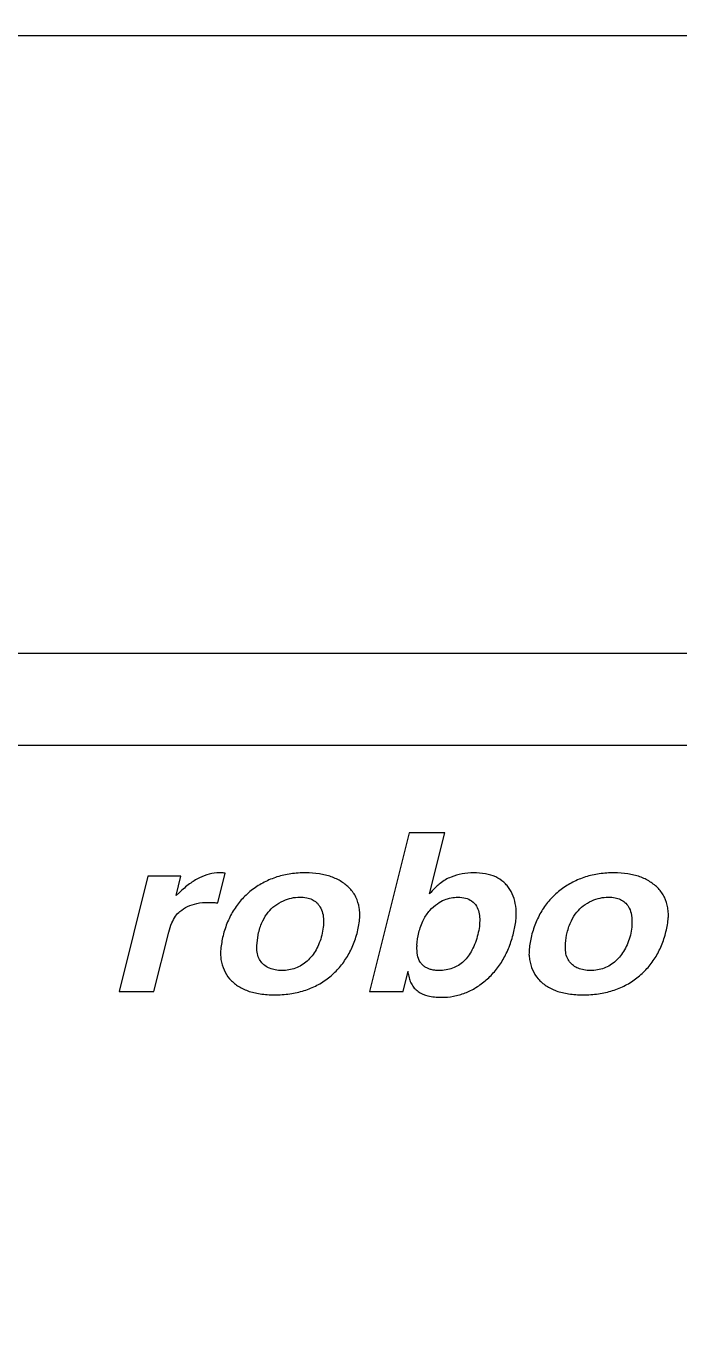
# Model space of a CAD drawing. Extents: x 230 to 4050, y 0 to 2754.
# Drawn here: x 684.4 to 740.7, y 2313.4 to 2425.4 of the extents above; entities that cross this region are included whole.
import ezdxf

# ---------------------------------------------------------------- set-up
doc = ezdxf.new("R2010")
doc.units = 0
doc.layers.get('0').update_dxf_attribs({"linetype": 'CONTINUOUS'})
doc.layers.add('SUNPOU', color=7, linetype='CONTINUOUS')
doc.styles.get("Standard").update_dxf_attribs({"font": 'SIMPLEX.shx', "bigfont": 'extfont.shx'})
doc.dimstyles.get("Standard").update_dxf_attribs({"dimscale": 10, "dimtxt": 2, "dimasz": 3, "dimexe": 1, "dimexo": 1, "dimgap": 0.6, "dimtad": 3, "dimdec": 0, "dimzin": 0, "dimdsep": 46, "dimtxsty": 'STANDARD', "dimblk1": 'OPEN', "dimblk2": 'OPEN', "dimsah": 1, "dimcen": 1.5, "dimadec": 0, "dimazin": 0, "dimtfac": 1, "dimtdec": 0, "dimtmove": 0, "dimatfit": 0, "dimldrblk": 'DOTSMALL', "dimfxl": 1, "dimtvp": 1, "dimtolj": 1, "dimtzin": 0, "dimarcsym": 0})

# ---------------------------------------------------------------- blocks, each defined once
blk = doc.blocks.new('_DotSmall')
at = {"color": 0, "linetype": 'ByBlock', "const_width": 0.5}
blk.add_lwpolyline([(-0.0625, 0, 1), (0.0625, 0, 1)], format="xyb", close=True, dxfattribs=at)
blk = doc.blocks.new('_OPEN')
at = {"color": 0, "linetype": 'ByBlock'}
for p, q in [((-1, 0.1667), (0, 0)), ((0, 0), (-1, -0.1667)), ((0, 0), (-1, 0))]:
    blk.add_line(p, q, dxfattribs=at)

msp = doc.modelspace()

# ---------------------------------------------------------------- linework, layer by layer
at = {"color": 2}
for p, q in [((637.14, 2424.61), (888.49, 2424.61)), ((891, 2371.29), (634.63, 2371.29)), ((641.5, 2363.37), (884.12, 2363.37)), ((717.44, 2355.82), (714.03, 2342.14)), ((720.5, 2355.82), (717.44, 2355.82)), ((719.18, 2350.56), (720.5, 2355.82)), ((694.91, 2352.07), (692.43, 2342.14)), ((697.76, 2352.07), (694.91, 2352.07)), ((697.34, 2350.4), (697.76, 2352.07)), ((700.93, 2349.78), (701.57, 2352.35)), ((697.64, 2350.68), (697.34, 2350.4)), ((695.43, 2342.14), (696.71, 2347.26)), ((704.31, 2346.11), (704.46, 2347.22)), ((716.92, 2342.14), (717.36, 2343.9)), ((717.36, 2343.69), (717.36, 2343.9)), ((692.43, 2342.14), (695.43, 2342.14)), ((714.03, 2342.14), (716.92, 2342.14))]:
    msp.add_line(p, q, dxfattribs=at)
for centre, radius, start, end in [((700.96, 2344.85), 7.52, 87.7728, 89.134), ((700.96, 2344.85), 7.52, 85.3484, 87.7726), ((708.6, 2348.66), 4.59, 359.9409, 2.5884), ((721.65, 2348.86), 5.02, 0.001, 2.4044), ((735.21, 2348.66), 4.59, 359.9409, 2.5884), ((721.68, 2346.02), 3.57, 178.2584, 179.9232)]:
    msp.add_arc(centre, radius, start, end, dxfattribs=at)
for points, knots in [([(701.07, 2352.37), (700.78, 2352.37), (700.18, 2352.29), (699.31, 2351.95), (698.45, 2351.41), (697.91, 2350.94), (697.64, 2350.68)], [0, 0, 0, 0, 0.872199, 1.786322, 2.789959, 3.916005, 3.916005, 3.916005, 3.916005]), ([(708.51, 2352.37), (708.08, 2352.37), (707.25, 2352.31), (706.04, 2352.05), (704.93, 2351.59), (704.26, 2351.17), (703.94, 2350.93)], [0, 0, 0, 0, 1.284895, 2.50311, 3.68725, 4.872353, 4.872353, 4.872353, 4.872353]), ([(712.32, 2351.01), (712.11, 2351.24), (711.61, 2351.64), (710.71, 2352.07), (709.66, 2352.32), (708.91, 2352.37), (708.51, 2352.37)], [0, 0, 0, 0, 0.935856, 1.908664, 2.969406, 4.158582, 4.158582, 4.158582, 4.158582]), ([(721.05, 2352), (720.89, 2351.94), (720.56, 2351.78), (720.13, 2351.49), (719.87, 2351.26), (719.76, 2351.16)], [0, 0, 0, 0, 0.52198, 1.08664, 1.54517, 1.54517, 1.54517, 1.54517]), ([(723, 2352.37), (722.66, 2352.37), (722, 2352.31), (721.35, 2352.12), (721.05, 2352)], [0, 0, 0, 0, 1.00401, 1.992878, 1.992878, 1.992878, 1.992878]), ([(726.13, 2350.93), (726.05, 2351.04), (725.89, 2351.27), (725.51, 2351.67), (724.89, 2352.06), (724, 2352.32), (723.34, 2352.37), (723, 2352.37)], [0, 0, 0, 0, 0.416806, 0.826194, 1.657435, 2.565958, 3.606241, 3.606241, 3.606241, 3.606241]), ([(735.11, 2352.37), (734.69, 2352.37), (733.85, 2352.31), (732.64, 2352.05), (731.53, 2351.59), (730.86, 2351.17), (730.55, 2350.93)], [0, 0, 0, 0, 1.284896, 2.50311, 3.68725, 4.872353, 4.872353, 4.872353, 4.872353]), ([(738.93, 2351.01), (738.71, 2351.24), (738.21, 2351.64), (737.31, 2352.07), (736.26, 2352.32), (735.51, 2352.37), (735.11, 2352.37)], [0, 0, 0, 0, 0.935854, 1.908662, 2.969404, 4.158579, 4.158579, 4.158579, 4.158579]), ([(703.94, 2350.93), (703.63, 2350.69), (703.04, 2350.16), (702.31, 2349.22), (701.75, 2348.13), (701.49, 2347.35), (701.39, 2346.94)], [0, 0, 0, 0, 1.184667, 2.359026, 3.562445, 4.830975, 4.830975, 4.830975, 4.830975]), ([(713.19, 2348.86), (713.18, 2349.03), (713.13, 2349.5), (712.94, 2350.12), (712.63, 2350.66), (712.43, 2350.9), (712.32, 2351.01)], [0, 0, 0, 0, 0.487754, 1.43878, 1.898801, 2.362193, 2.362193, 2.362193, 2.362193]), ([(719.76, 2351.16), (719.72, 2351.13), (719.52, 2350.93), (719.33, 2350.73), (719.18, 2350.56)], [0, 0, 0, 0, 0.1587175, 0.8357538, 0.8357538, 0.8357538, 0.8357538]), ([(726.66, 2349.07), (726.66, 2349.13), (726.64, 2349.5), (726.52, 2350.15), (726.28, 2350.69), (726.13, 2350.93)], [0, 0, 0, 0, 0.200656, 1.100017, 1.95187, 1.95187, 1.95187, 1.95187]), ([(730.55, 2350.93), (730.23, 2350.69), (729.64, 2350.16), (728.91, 2349.22), (728.35, 2348.13), (728.09, 2347.35), (727.99, 2346.94)], [0, 0, 0, 0, 1.184667, 2.359027, 3.562445, 4.830976, 4.830976, 4.830976, 4.830976]), ([(739.79, 2348.86), (739.78, 2349.03), (739.73, 2349.5), (739.55, 2350.12), (739.23, 2350.66), (739.03, 2350.9), (738.93, 2351.01)], [0, 0, 0, 0, 0.487754, 1.438781, 1.898801, 2.362194, 2.362194, 2.362194, 2.362194]), ([(697.67, 2349.04), (697.87, 2349.21), (698.33, 2349.5), (699.17, 2349.77), (699.79, 2349.82), (700.12, 2349.82)], [0, 0, 0, 0, 0.783064, 1.614369, 2.623525, 2.623525, 2.623525, 2.623525]), ([(700.12, 2349.82), (700.2, 2349.82), (700.37, 2349.81), (700.63, 2349.8), (700.82, 2349.79), (700.93, 2349.78)], [0, 0, 0, 0, 0.2305655, 0.4960984, 0.8029014, 0.8029014, 0.8029014, 0.8029014]), ([(704.46, 2347.22), (704.55, 2347.57), (704.76, 2348.2), (705.24, 2348.98), (705.64, 2349.36), (705.85, 2349.52)], [0, 0, 0, 0, 1.078473, 1.962089, 2.725454, 2.725454, 2.725454, 2.725454]), ([(705.85, 2349.52), (706.08, 2349.69), (706.54, 2349.97), (707.28, 2350.22), (707.77, 2350.27), (708.01, 2350.27)], [0, 0, 0, 0, 0.867519, 1.615686, 2.328849, 2.328849, 2.328849, 2.328849]), ([(708.01, 2350.27), (708.21, 2350.27), (708.57, 2350.24), (709.06, 2350.09), (709.46, 2349.83), (709.66, 2349.59), (709.75, 2349.45)], [0, 0, 0, 0, 0.591617, 1.074287, 1.523734, 2.01066, 2.01066, 2.01066, 2.01066]), ([(709.75, 2349.45), (709.85, 2349.28), (710.01, 2348.89), (710.05, 2348.48), (710.05, 2348.26)], [0, 0, 0, 0, 0.594386, 1.236785, 1.236785, 1.236785, 1.236785]), ([(718.27, 2347.21), (718.37, 2347.59), (718.61, 2348.28), (719.17, 2349.13), (719.64, 2349.54), (719.88, 2349.7)], [0, 0, 0, 0, 1.178804, 2.156261, 3.023024, 3.023024, 3.023024, 3.023024]), ([(719.88, 2349.7), (720.06, 2349.84), (720.44, 2350.05), (721.04, 2350.23), (721.44, 2350.27), (721.63, 2350.27)], [0, 0, 0, 0, 0.685937, 1.286157, 1.868984, 1.868984, 1.868984, 1.868984]), ([(721.63, 2350.27), (721.86, 2350.27), (722.28, 2350.23), (722.86, 2349.97), (723.13, 2349.67), (723.24, 2349.5)], [0, 0, 0, 0, 0.682844, 1.254494, 1.862823, 1.862823, 1.862823, 1.862823]), ([(723.24, 2349.5), (723.34, 2349.34), (723.48, 2348.97), (723.52, 2348.59), (723.52, 2348.4)], [0, 0, 0, 0, 0.564559, 1.142155, 1.142155, 1.142155, 1.142155]), ([(731.07, 2347.22), (731.15, 2347.57), (731.36, 2348.2), (731.85, 2348.98), (732.25, 2349.36), (732.45, 2349.52)], [0, 0, 0, 0, 1.078473, 1.962088, 2.725452, 2.725452, 2.725452, 2.725452]), ([(732.45, 2349.52), (732.68, 2349.69), (733.14, 2349.97), (733.89, 2350.22), (734.37, 2350.27), (734.61, 2350.27)], [0, 0, 0, 0, 0.867519, 1.615686, 2.328851, 2.328851, 2.328851, 2.328851]), ([(734.61, 2350.27), (734.81, 2350.27), (735.17, 2350.24), (735.66, 2350.09), (736.06, 2349.83), (736.27, 2349.59), (736.35, 2349.45)], [0, 0, 0, 0, 0.591616, 1.074286, 1.523733, 2.010659, 2.010659, 2.010659, 2.010659]), ([(736.35, 2349.45), (736.45, 2349.28), (736.64, 2348.82), (736.65, 2348.33), (736.65, 2348.05)], [0, 0, 0, 0, 0.594386, 1.447891, 1.447891, 1.447891, 1.447891]), ([(696.71, 2347.26), (696.78, 2347.53), (696.93, 2348.01), (697.26, 2348.62), (697.53, 2348.92), (697.67, 2349.04)], [0, 0, 0, 0, 0.839735, 1.505902, 2.05192, 2.05192, 2.05192, 2.05192]), ([(710.05, 2348.26), (710.05, 2348.07), (710.04, 2347.64), (709.96, 2347.22), (709.9, 2347)], [0, 0, 0, 0, 0.590455, 1.271904, 1.271904, 1.271904, 1.271904]), ([(712.98, 2347.29), (713.07, 2347.69), (713.16, 2348.14), (713.18, 2348.6), (713.19, 2348.65)], [0, 0, 0, 0, 1.228319, 1.382232, 1.382232, 1.382232, 1.382232]), ([(723.52, 2348.4), (723.52, 2348.18), (723.51, 2347.73), (723.41, 2347.28), (723.36, 2347.06)], [0, 0, 0, 0, 0.656079, 1.354422, 1.354422, 1.354422, 1.354422]), ([(726.44, 2347.17), (726.53, 2347.53), (726.64, 2348.09), (726.67, 2348.66), (726.67, 2348.86)], [0, 0, 0, 0, 1.121768, 1.704734, 1.704734, 1.704734, 1.704734]), ([(739.58, 2347.29), (739.68, 2347.69), (739.76, 2348.14), (739.79, 2348.6), (739.79, 2348.65)], [0, 0, 0, 0, 1.228319, 1.382232, 1.382232, 1.382232, 1.382232]), ([(710.48, 2343.31), (710.79, 2343.55), (711.36, 2344.08), (712.07, 2345.03), (712.62, 2346.1), (712.88, 2346.88), (712.98, 2347.29)], [0, 0, 0, 0, 1.173099, 2.337654, 3.530315, 4.785666, 4.785666, 4.785666, 4.785666]), ([(724.09, 2343.13), (724.37, 2343.38), (724.91, 2343.93), (725.57, 2344.89), (726.09, 2345.98), (726.34, 2346.76), (726.44, 2347.17)], [0, 0, 0, 0, 1.136643, 2.287489, 3.481413, 4.74414, 4.74414, 4.74414, 4.74414]), ([(730.91, 2345.9), (730.91, 2346.03), (730.95, 2346.47), (730.99, 2346.92), (731.07, 2347.22)], [0, 0, 0, 0, 0.382197, 1.331162, 1.331162, 1.331162, 1.331162]), ([(736.65, 2348.05), (736.65, 2347.92), (736.63, 2347.57), (736.56, 2347.22), (736.51, 2347)], [0, 0, 0, 0, 0.378537, 1.059986, 1.059986, 1.059986, 1.059986]), ([(737.08, 2343.31), (737.39, 2343.55), (737.96, 2344.08), (738.68, 2345.03), (739.23, 2346.1), (739.48, 2346.88), (739.58, 2347.29)], [0, 0, 0, 0, 1.1731, 2.337654, 3.530316, 4.785666, 4.785666, 4.785666, 4.785666]), ([(704.67, 2344.7), (704.56, 2344.83), (704.4, 2345.14), (704.3, 2345.63), (704.31, 2345.96), (704.31, 2346.11)], [0, 0, 0, 0, 0.490291, 1.029531, 1.48682, 1.48682, 1.48682, 1.48682]), ([(709.9, 2347), (709.85, 2346.77), (709.71, 2346.33), (709.43, 2345.73), (709.08, 2345.2), (708.79, 2344.89), (708.64, 2344.76)], [0, 0, 0, 0, 0.708629, 1.370491, 2.000081, 2.613927, 2.613927, 2.613927, 2.613927]), ([(718.83, 2344.23), (718.74, 2344.29), (718.58, 2344.42), (718.31, 2344.76), (718.11, 2345.3), (718.11, 2345.77), (718.11, 2346.02)], [0, 0, 0, 0, 0.313529, 0.621854, 1.273213, 2.015874, 2.015874, 2.015874, 2.015874]), ([(723.36, 2347.06), (723.24, 2346.59), (722.95, 2345.74), (722.32, 2344.84), (721.69, 2344.37), (721.18, 2344.12), (720.61, 2343.97), (720.21, 2343.94), (720.01, 2343.94)], [0, 0, 0, 0, 1.451668, 2.666146, 3.228248, 3.786742, 4.363545, 4.978553, 4.978553, 4.978553, 4.978553]), ([(736.51, 2347), (736.45, 2346.77), (736.31, 2346.33), (736.03, 2345.73), (735.68, 2345.2), (735.4, 2344.89), (735.24, 2344.76)], [0, 0, 0, 0, 0.708629, 1.370492, 2.000082, 2.613929, 2.613929, 2.613929, 2.613929]), ([(701.19, 2345.78), (701.19, 2345.77), (701.18, 2345.61), (701.17, 2345.46), (701.17, 2345.32)], [0, 0, 0, 0, 0.0368061, 0.4547877, 0.4547877, 0.4547877, 0.4547877]), ([(701.18, 2345.33), (701.18, 2345.19), (701.22, 2344.73), (701.43, 2343.99), (701.76, 2343.45), (701.96, 2343.23)], [0, 0, 0, 0, 0.427375, 1.370475, 2.277578, 2.277578, 2.277578, 2.277578]), ([(727.79, 2345.78), (727.79, 2345.77), (727.78, 2345.61), (727.77, 2345.46), (727.77, 2345.32)], [0, 0, 0, 0, 0.0368062, 0.4547881, 0.4547881, 0.4547881, 0.4547881]), ([(727.77, 2345.33), (727.78, 2345.19), (727.83, 2344.73), (728.03, 2343.99), (728.36, 2343.45), (728.56, 2343.23)], [0, 0, 0, 0, 0.427817, 1.370917, 2.27802, 2.27802, 2.27802, 2.27802]), ([(731.27, 2344.7), (731.17, 2344.83), (731, 2345.14), (730.92, 2345.56), (730.91, 2345.82), (730.91, 2345.9)], [0, 0, 0, 0, 0.490291, 1.029531, 1.274787, 1.274787, 1.274787, 1.274787]), ([(706.45, 2343.94), (706.27, 2343.94), (705.91, 2343.97), (705.41, 2344.11), (704.99, 2344.35), (704.76, 2344.57), (704.67, 2344.7)], [0, 0, 0, 0, 0.558673, 1.062848, 1.536122, 2.008518, 2.008518, 2.008518, 2.008518]), ([(708.64, 2344.76), (708.49, 2344.62), (708.18, 2344.38), (707.64, 2344.13), (707.06, 2343.97), (706.66, 2343.94), (706.45, 2343.94)], [0, 0, 0, 0, 0.596611, 1.178201, 1.767787, 2.386715, 2.386715, 2.386715, 2.386715]), ([(720.01, 2343.94), (719.89, 2343.94), (719.67, 2343.95), (719.35, 2344.01), (719.07, 2344.1), (718.91, 2344.18), (718.83, 2344.23)], [0, 0, 0, 0, 0.350327, 0.667946, 0.958574, 1.229923, 1.229923, 1.229923, 1.229923]), ([(733.05, 2343.94), (732.87, 2343.94), (732.51, 2343.97), (732.02, 2344.11), (731.59, 2344.35), (731.36, 2344.57), (731.27, 2344.7)], [0, 0, 0, 0, 0.558672, 1.062847, 1.536121, 2.008517, 2.008517, 2.008517, 2.008517]), ([(735.24, 2344.76), (735.1, 2344.62), (734.78, 2344.38), (734.25, 2344.13), (733.67, 2343.97), (733.26, 2343.94), (733.05, 2343.94)], [0, 0, 0, 0, 0.596611, 1.178201, 1.767787, 2.386715, 2.386715, 2.386715, 2.386715]), ([(701.96, 2343.23), (702.16, 2343), (702.64, 2342.58), (703.55, 2342.14), (704.63, 2341.89), (705.41, 2341.85), (705.82, 2341.84)], [0, 0, 0, 0, 0.918691, 1.89518, 2.9847, 4.226853, 4.226853, 4.226853, 4.226853]), ([(705.82, 2341.84), (706.27, 2341.84), (707.13, 2341.9), (708.37, 2342.17), (709.5, 2342.63), (710.17, 2343.06), (710.48, 2343.31)], [0, 0, 0, 0, 1.338707, 2.589755, 3.787009, 4.969666, 4.969666, 4.969666, 4.969666]), ([(717.36, 2343.69), (717.38, 2343.53), (717.44, 2343.21), (717.62, 2342.79), (717.87, 2342.42), (718.32, 2342.02), (719.12, 2341.69), (719.83, 2341.63), (720.21, 2341.63)], [0, 0, 0, 0, 0.494141, 0.947275, 1.378409, 1.809343, 2.750325, 3.908508, 3.908508, 3.908508, 3.908508]), ([(720.21, 2341.63), (720.56, 2341.63), (721.26, 2341.69), (722.28, 2341.98), (723.23, 2342.46), (723.81, 2342.89), (724.09, 2343.13)], [0, 0, 0, 0, 1.056555, 2.091583, 3.142687, 4.245678, 4.245678, 4.245678, 4.245678]), ([(728.56, 2343.23), (728.76, 2343), (729.25, 2342.58), (730.15, 2342.14), (731.23, 2341.89), (732.01, 2341.85), (732.43, 2341.84)], [0, 0, 0, 0, 0.918691, 1.895179, 2.9847, 4.226853, 4.226853, 4.226853, 4.226853]), ([(732.43, 2341.84), (732.87, 2341.84), (733.74, 2341.9), (734.98, 2342.17), (736.1, 2342.63), (736.77, 2343.06), (737.08, 2343.31)], [0, 0, 0, 0, 1.338708, 2.589756, 3.78701, 4.969666, 4.969666, 4.969666, 4.969666])]:
    msp.add_open_spline(points, degree=3, knots=knots, dxfattribs=at)
for points in [[(718.11, 2346.12), (718.12, 2346.49), (718.19, 2346.86), (718.27, 2347.21)], [(701.39, 2346.94), (701.3, 2346.55), (701.23, 2346.17), (701.19, 2345.78)], [(727.99, 2346.94), (727.9, 2346.55), (727.83, 2346.17), (727.79, 2345.78)]]:
    msp.add_open_spline(points, degree=3, dxfattribs=at)

# ---------------------------------------------------------------- leaders
at = {"layer": 'SUNPOU'}
msp.add_leader([(796.93, 2287.1), (733.71, 2534.66)], dimstyle='STANDARD', dxfattribs=at)

doc.saveas('drawing.dxf')
